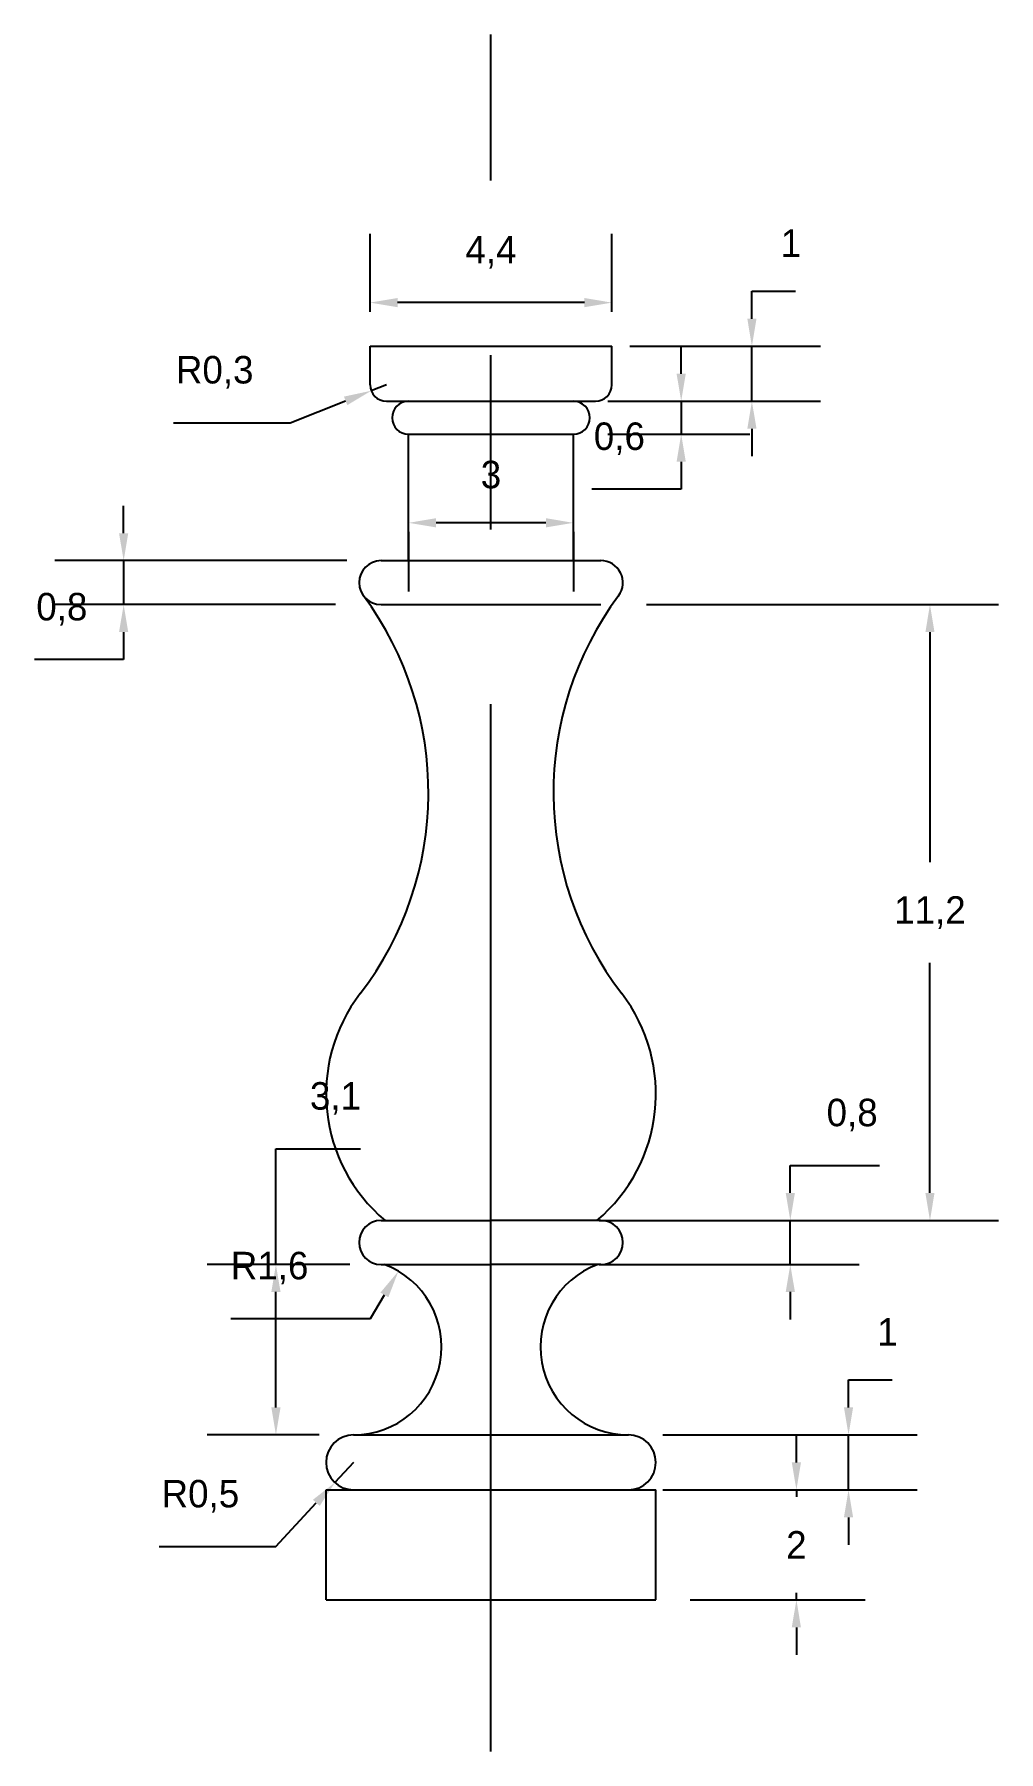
# Model space of a CAD drawing. Header units: millimetres. Extents: x -2.5 to 15.1, y 0.8 to 32.
import ezdxf

# ---------------------------------------------------------------- set-up
doc = ezdxf.new("R2010")
doc.units = ezdxf.units.MM
doc.linetypes.add('CENTER2', pattern=[28.575, 19.05, -3.175, 3.175, -3.175])
doc.dimstyles.new('ISO-25', dxfattribs={"dimtxt": 0.5, "dimasz": 0.5, "dimexe": 1.25, "dimexo": 0.625, "dimtad": 1, "dimtih": 1, "dimtoh": 1, "dimtxsty": 'Standard', "dimcen": 2.5, "dimadec": 0, "dimazin": 0, "dimtfac": 1, "dimtmove": 0, "dimatfit": 3, "dimfxl": 1, "dimarcsym": 0})

# ---------------------------------------------------------------- blocks, each defined once
blk = doc.blocks.new('*D2')
at = {"color": 0, "lineweight": -2, "transparency": 16777216}
for p, q in [((3.64, 26.95), (3.64, 28.368)), ((8.04, 26.95), (8.04, 28.368)), ((7.54, 27.118), (4.14, 27.118))]:
    blk.add_line(p, q, dxfattribs=at)
at = {"color": 0, "transparency": 16777216}
for points in [[(4.14, 27.202), (4.14, 27.035), (3.64, 27.118)], [(7.54, 27.202), (7.54, 27.035), (8.04, 27.118)]]:
    blk.add_solid(points, dxfattribs=at)
at = {"layer": 'Defpoints', "color": 0, "transparency": 16777216}
for p in [(3.64, 27.118), (3.64, 26.325), (8.04, 26.325)]:
    blk.add_point(p, dxfattribs=at)
at = {"color": 0, "transparency": 16777216, "insert": (5.84, 28.035), "char_height": 0.5, "attachment_point": 5}
blk.add_mtext('4,4', dxfattribs=at)
blk = doc.blocks.new('*D4')
at = {"color": 0, "lineweight": -2, "transparency": 16777216}
for p, q in [((9.301, 25.825), (9.301, 26.325)), ((7.965, 25.325), (10.551, 25.325)), ((9.301, 25.325), (9.301, 24.725)), ((7.965, 24.725), (10.551, 24.725)), ((9.301, 24.225), (9.301, 23.725)), ((9.301, 23.725), (7.676, 23.725))]:
    blk.add_line(p, q, dxfattribs=at)
at = {"color": 0, "transparency": 16777216}
for points in [[(9.217, 25.825), (9.384, 25.825), (9.301, 25.325)], [(9.217, 24.225), (9.384, 24.225), (9.301, 24.725)]]:
    blk.add_solid(points, dxfattribs=at)
at = {"layer": 'Defpoints', "color": 0, "transparency": 16777216}
for p in [(7.34, 25.325), (7.34, 24.725), (9.301, 24.725)]:
    blk.add_point(p, dxfattribs=at)
at = {"color": 0, "transparency": 16777216, "insert": (8.176, 24.642), "char_height": 0.5, "attachment_point": 5}
blk.add_mtext('0,6', dxfattribs=at)
blk = doc.blocks.new('*D5')
at = {"color": 0, "lineweight": -2, "transparency": 16777216}
for p, q in [((10.587, 26.825), (10.587, 27.325)), ((10.587, 27.325), (11.379, 27.325)), ((8.365, 26.325), (11.837, 26.325)), ((10.587, 25.325), (10.587, 26.325)), ((8.365, 25.325), (11.837, 25.325)), ((10.587, 24.825), (10.587, 24.325))]:
    blk.add_line(p, q, dxfattribs=at)
at = {"color": 0, "transparency": 16777216}
for points in [[(10.504, 26.825), (10.671, 26.825), (10.587, 26.325)], [(10.504, 24.825), (10.671, 24.825), (10.587, 25.325)]]:
    blk.add_solid(points, dxfattribs=at)
at = {"layer": 'Defpoints', "color": 0, "transparency": 16777216}
for p in [(7.74, 26.325), (10.587, 26.325), (7.74, 25.325)]:
    blk.add_point(p, dxfattribs=at)
at = {"color": 0, "transparency": 16777216, "insert": (11.296, 28.2), "char_height": 0.5, "attachment_point": 5}
blk.add_mtext('1', dxfattribs=at)
blk = doc.blocks.new('*D6')
at = {"color": 0, "lineweight": -2, "transparency": 16777216}
for p, q in [((6.84, 23.113), (4.84, 23.113)), ((4.34, 22.95), (4.34, 21.863)), ((7.34, 22.95), (7.34, 21.863))]:
    blk.add_line(p, q, dxfattribs=at)
at = {"color": 0, "transparency": 16777216}
for points in [[(4.84, 23.197), (4.84, 23.03), (4.34, 23.113)], [(6.84, 23.197), (6.84, 23.03), (7.34, 23.113)]]:
    blk.add_solid(points, dxfattribs=at)
at = {"layer": 'Defpoints', "color": 0, "transparency": 16777216}
for p in [(4.34, 23.575), (7.34, 23.575), (4.34, 23.113)]:
    blk.add_point(p, dxfattribs=at)
at = {"color": 0, "transparency": 16777216, "insert": (5.84, 23.988), "char_height": 0.5, "attachment_point": 5}
blk.add_mtext('3', dxfattribs=at)
blk = doc.blocks.new('*D7')
at = {"color": 0, "lineweight": -2, "transparency": 16777216}
for p, q in [((11.397, 6.025), (11.397, 6.525)), ((9.465, 5.525), (12.647, 5.525)), ((11.397, 5.525), (11.397, 5.4)), ((9.465, 3.525), (12.647, 3.525)), ((11.397, 3.525), (11.397, 3.65)), ((11.397, 3.025), (11.397, 2.525))]:
    blk.add_line(p, q, dxfattribs=at)
at = {"color": 0, "transparency": 16777216}
for points in [[(11.313, 6.025), (11.48, 6.025), (11.397, 5.525)], [(11.313, 3.025), (11.48, 3.025), (11.397, 3.525)]]:
    blk.add_solid(points, dxfattribs=at)
at = {"layer": 'Defpoints', "color": 0, "transparency": 16777216}
for p in [(8.84, 5.525), (11.397, 5.525), (8.84, 3.525)]:
    blk.add_point(p, dxfattribs=at)
at = {"color": 0, "transparency": 16777216, "insert": (11.397, 4.525), "char_height": 0.5, "attachment_point": 5}
blk.add_mtext('2', dxfattribs=at)
blk = doc.blocks.new('*D8')
at = {"color": 0, "lineweight": -2, "transparency": 16777216}
for p, q in [((12.345, 7.025), (12.345, 7.525)), ((12.345, 7.525), (13.137, 7.525)), ((8.965, 6.525), (13.595, 6.525)), ((12.345, 5.525), (12.345, 6.525)), ((8.965, 5.525), (13.595, 5.525)), ((12.345, 5.025), (12.345, 4.525))]:
    blk.add_line(p, q, dxfattribs=at)
at = {"color": 0, "transparency": 16777216}
for points in [[(12.262, 7.025), (12.429, 7.025), (12.345, 6.525)], [(12.262, 5.025), (12.429, 5.025), (12.345, 5.525)]]:
    blk.add_solid(points, dxfattribs=at)
at = {"layer": 'Defpoints', "color": 0, "transparency": 16777216}
for p in [(8.34, 6.525), (12.345, 6.525), (8.34, 5.525)]:
    blk.add_point(p, dxfattribs=at)
at = {"color": 0, "transparency": 16777216, "insert": (13.054, 8.4), "char_height": 0.5, "attachment_point": 5}
blk.add_mtext('1', dxfattribs=at)
blk = doc.blocks.new('*D9')
at = {"color": 0, "lineweight": -2, "transparency": 16777216}
for p, q in [((11.286, 10.925), (11.286, 11.425)), ((11.286, 11.425), (12.911, 11.425)), ((7.811, 10.425), (12.536, 10.425)), ((11.286, 9.625), (11.286, 10.425)), ((7.811, 9.625), (12.536, 9.625)), ((11.286, 9.125), (11.286, 8.625))]:
    blk.add_line(p, q, dxfattribs=at)
at = {"color": 0, "transparency": 16777216}
for points in [[(11.203, 10.925), (11.37, 10.925), (11.286, 10.425)], [(11.203, 9.125), (11.37, 9.125), (11.286, 9.625)]]:
    blk.add_solid(points, dxfattribs=at)
at = {"layer": 'Defpoints', "color": 0, "transparency": 16777216}
for p in [(7.186, 10.425), (11.286, 10.425), (7.186, 9.625)]:
    blk.add_point(p, dxfattribs=at)
at = {"color": 0, "transparency": 16777216, "insert": (12.411, 12.342), "char_height": 0.5, "attachment_point": 5}
blk.add_mtext('0,8', dxfattribs=at)
blk = doc.blocks.new('*D10')
at = {"color": 0, "lineweight": -2, "transparency": 16777216}
for p, q in [((1.927, 9.625), (1.927, 11.727)), ((1.927, 11.727), (3.469, 11.727)), ((3.271, 9.625), (0.677, 9.625)), ((1.927, 7.025), (1.927, 9.125)), ((2.715, 6.525), (0.677, 6.525))]:
    blk.add_line(p, q, dxfattribs=at)
at = {"color": 0, "transparency": 16777216}
for points in [[(1.844, 9.125), (2.011, 9.125), (1.927, 9.625)], [(1.844, 7.025), (2.011, 7.025), (1.927, 6.525)]]:
    blk.add_solid(points, dxfattribs=at)
at = {"layer": 'Defpoints', "color": 0, "transparency": 16777216}
for p in [(1.927, 9.625), (3.896, 9.625), (3.34, 6.525)]:
    blk.add_point(p, dxfattribs=at)
at = {"color": 0, "transparency": 16777216, "insert": (3.011, 12.644), "char_height": 0.5, "attachment_point": 5}
blk.add_mtext('3,1', dxfattribs=at)
blk = doc.blocks.new('*D11')
at = {"color": 0, "lineweight": -2, "transparency": 16777216}
for p, q in [((8.67, 21.625), (15.077, 21.625)), ((13.827, 21.125), (13.827, 16.942)), ((13.827, 10.925), (13.827, 15.109)), ((8.465, 10.425), (15.077, 10.425))]:
    blk.add_line(p, q, dxfattribs=at)
at = {"color": 0, "transparency": 16777216}
for points in [[(13.744, 21.125), (13.91, 21.125), (13.827, 21.625)], [(13.744, 10.925), (13.91, 10.925), (13.827, 10.425)]]:
    blk.add_solid(points, dxfattribs=at)
at = {"layer": 'Defpoints', "color": 0, "transparency": 16777216}
for p in [(8.045, 21.625), (13.827, 21.625), (7.84, 10.425)]:
    blk.add_point(p, dxfattribs=at)
at = {"color": 0, "transparency": 16777216, "insert": (13.827, 16.025), "char_height": 0.5, "attachment_point": 5}
blk.add_mtext('11,2', dxfattribs=at)
blk = doc.blocks.new('*D12')
at = {"color": 0, "lineweight": -2, "transparency": 16777216}
for p, q in [((-0.843, 22.925), (-0.843, 23.425)), ((3.215, 22.425), (-2.093, 22.425)), ((-0.843, 22.425), (-0.843, 21.625)), ((3.009, 21.625), (-2.093, 21.625)), ((-0.843, 21.125), (-0.843, 20.625)), ((-0.843, 20.625), (-2.468, 20.625))]:
    blk.add_line(p, q, dxfattribs=at)
at = {"color": 0, "transparency": 16777216}
for points in [[(-0.927, 22.925), (-0.76, 22.925), (-0.843, 22.425)], [(-0.927, 21.125), (-0.76, 21.125), (-0.843, 21.625)]]:
    blk.add_solid(points, dxfattribs=at)
at = {"layer": 'Defpoints', "color": 0, "transparency": 16777216}
for p in [(3.84, 22.425), (-0.843, 21.625), (3.634, 21.625)]:
    blk.add_point(p, dxfattribs=at)
at = {"color": 0, "transparency": 16777216, "insert": (-1.968, 21.542), "char_height": 0.5, "attachment_point": 5}
blk.add_mtext('0,8', dxfattribs=at)
blk = doc.blocks.new('*D13')
at = {"color": 0, "lineweight": -2, "transparency": 16777216}
for p, q in [((3.94, 25.625), (3.661, 25.515)), ((2.188, 24.934), (3.195, 25.332)), ((0.063, 24.934), (2.188, 24.934))]:
    blk.add_line(p, q, dxfattribs=at)
at = {"color": 0, "transparency": 16777216}
blk.add_solid([(3.165, 25.409), (3.226, 25.254), (3.661, 25.515)], dxfattribs=at)
at = {"layer": 'Defpoints', "color": 0, "transparency": 16777216}
for p in [(3.94, 25.625), (3.661, 25.515)]:
    blk.add_point(p, dxfattribs=at)
at = {"color": 0, "transparency": 16777216, "insert": (0.813, 25.851), "char_height": 0.5, "attachment_point": 5}
blk.add_mtext('R0,3', dxfattribs=at)
blk = doc.blocks.new('*D14')
at = {"color": 0, "lineweight": -2, "transparency": 16777216}
for p, q in [((3.646, 8.641), (3.901, 9.072)), ((1.104, 8.641), (3.646, 8.641))]:
    blk.add_line(p, q, dxfattribs=at)
at = {"color": 0, "transparency": 16777216}
blk.add_solid([(3.829, 9.114), (3.973, 9.029), (4.156, 9.502)], dxfattribs=at)
at = {"layer": 'Defpoints', "color": 0, "transparency": 16777216}
for p in [(4.156, 9.502), (3.34, 8.125)]:
    blk.add_point(p, dxfattribs=at)
at = {"color": 0, "transparency": 16777216, "insert": (1.812, 9.558), "char_height": 0.5, "attachment_point": 5}
blk.add_mtext('R1,6', dxfattribs=at)
blk = doc.blocks.new('*D15')
at = {"color": 0, "lineweight": -2, "transparency": 16777216}
for p, q in [((3.34, 6.025), (3.001, 5.658)), ((1.928, 4.493), (2.662, 5.29)), ((-0.197, 4.493), (1.928, 4.493))]:
    blk.add_line(p, q, dxfattribs=at)
at = {"color": 0, "transparency": 16777216}
blk.add_solid([(2.601, 5.346), (2.724, 5.233), (3.001, 5.658)], dxfattribs=at)
at = {"layer": 'Defpoints', "color": 0, "transparency": 16777216}
for p in [(3.34, 6.025), (3.001, 5.658)]:
    blk.add_point(p, dxfattribs=at)
at = {"color": 0, "transparency": 16777216, "insert": (0.553, 5.41), "char_height": 0.5, "attachment_point": 5}
blk.add_mtext('R0,5', dxfattribs=at)

msp = doc.modelspace()

# ---------------------------------------------------------------- linework, layer by layer
at = {"linetype": 'CENTER2'}
msp.add_line((5.84, 0.764), (5.84, 31.997), dxfattribs=at)
for p, q in [((3.64, 26.325), (8.04, 26.325)), ((3.64, 25.625), (3.64, 26.325)), ((8.04, 25.625), (8.04, 26.325)), ((3.94, 25.325), (7.74, 25.325)), ((4.34, 24.725), (7.34, 24.725)), ((4.34, 22.425), (4.34, 24.725)), ((7.34, 22.425), (7.34, 24.725)), ((3.84, 22.425), (7.84, 22.425)), ((3.84, 21.625), (7.84, 21.625)), ((3.84, 10.425), (5.84, 10.425)), ((7.84, 10.425), (5.84, 10.425)), ((3.84, 9.625), (5.84, 9.625)), ((7.84, 9.625), (5.84, 9.625)), ((3.34, 6.525), (8.34, 6.525)), ((2.84, 5.525), (8.84, 5.525)), ((2.84, 3.525), (2.84, 5.525)), ((8.84, 3.525), (8.84, 5.525)), ((2.84, 3.525), (8.84, 3.525))]:
    msp.add_line(p, q)
for centre, radius, start, end in [((3.94, 25.625), 0.3, 180, 270), ((7.74, 25.625), 0.3, 270, 0), ((4.34, 25.025), 0.3, 90, 270), ((7.34, 25.025), 0.3, 270, 90), ((3.84, 22.025), 0.4, 90, 270), ((7.84, 22.025), 0.4, 323.3858, 90), ((-1.297, 18.208), 6, 322.4676, 36.6142), ((12.977, 18.208), 6, 143.3858, 217.5324), ((5.84, 12.725), 3, 142.4676, 230.0555), ((5.84, 12.725), 3, 309.9445, 37.5324), ((3.84, 10.025), 0.4, 90, 270), ((7.84, 10.025), 0.4, 270, 90), ((3.34, 8.125), 1.6, 270, 69.6359), ((8.34, 8.125), 1.6, 110.3641, 270), ((3.34, 6.025), 0.5, 90, 270), ((8.34, 6.025), 0.5, 270, 90)]:
    msp.add_arc(centre, radius, start, end)

# ---------------------------------------------------------------- dimensions: what is measured, and where the dimension line sits
at = {"color": 152, "true_color": 0x2776bb}
for base, p1, p2, picture, middle in [((10.587, 26.325), (7.74, 25.325), (7.74, 26.325), '*D5', (11.296, 28.2)), ((9.301, 24.725), (7.34, 25.325), (7.34, 24.725), '*D4', (8.176, 24.642)), ((-0.843, 21.625), (3.84, 22.425), (3.634, 21.625), '*D12', (-1.968, 21.542)), ((13.827, 21.625), (7.84, 10.425), (8.045, 21.625), '*D11', (13.827, 16.025)), ((11.286, 10.425), (7.186, 9.625), (7.186, 10.425), '*D9', (12.411, 12.342)), ((12.345, 6.525), (8.34, 5.525), (8.34, 6.525), '*D8', (13.054, 8.4)), ((11.397, 5.525), (8.84, 3.525), (8.84, 5.525), '*D7', (11.397, 4.525))]:
    dim = msp.add_linear_dim(base=base, p1=p1, p2=p2, angle=90, dimstyle='ISO-25', dxfattribs=at)
    dim.commit()
    dim.dimension.update_dxf_attribs({"geometry": picture, "text_midpoint": middle})
dim = msp.add_linear_dim(base=(3.64, 27.118), p1=(8.04, 26.325), p2=(3.64, 26.325), dimstyle='ISO-25', dxfattribs=at)
dim.commit()
dim.dimension.update_dxf_attribs({"geometry": '*D2', "text_midpoint": (5.84, 28.035)})
for center, mpoint, picture, middle in [((3.94, 25.625), (3.661, 25.515), '*D13', (0.813, 25.851)), ((3.34, 6.025), (3.001, 5.658), '*D15', (0.553, 5.41))]:
    dim = msp.add_radius_dim(center=center, mpoint=mpoint, dimstyle='ISO-25', dxfattribs=at)
    dim.commit()
    dim.dimension.update_dxf_attribs({"geometry": picture, "text_midpoint": middle})
dim = msp.add_linear_dim(base=(4.34, 23.113), p1=(7.34, 23.575), p2=(4.34, 23.575), dimstyle='ISO-25')
dim.commit()
dim.dimension.update_dxf_attribs({"geometry": '*D6', "text_midpoint": (5.84, 23.988)})
dim = msp.add_linear_dim(base=(1.927, 9.625), p1=(3.34, 6.525), p2=(3.896, 9.625), angle=90, dimstyle='ISO-25', dxfattribs=at)
dim.commit()
dim.dimension.update_dxf_attribs({"geometry": '*D10', "text_midpoint": (3.011, 11.727), "dimtype": 160})
dim = msp.add_radius_dim(center=(3.34, 8.125), mpoint=(4.156, 9.502), dimstyle='ISO-25', dxfattribs=at)
dim.commit()
dim.dimension.update_dxf_attribs({"geometry": '*D14', "text_midpoint": (1.812, 8.641), "dimtype": 164})

doc.saveas('drawing.dxf')
